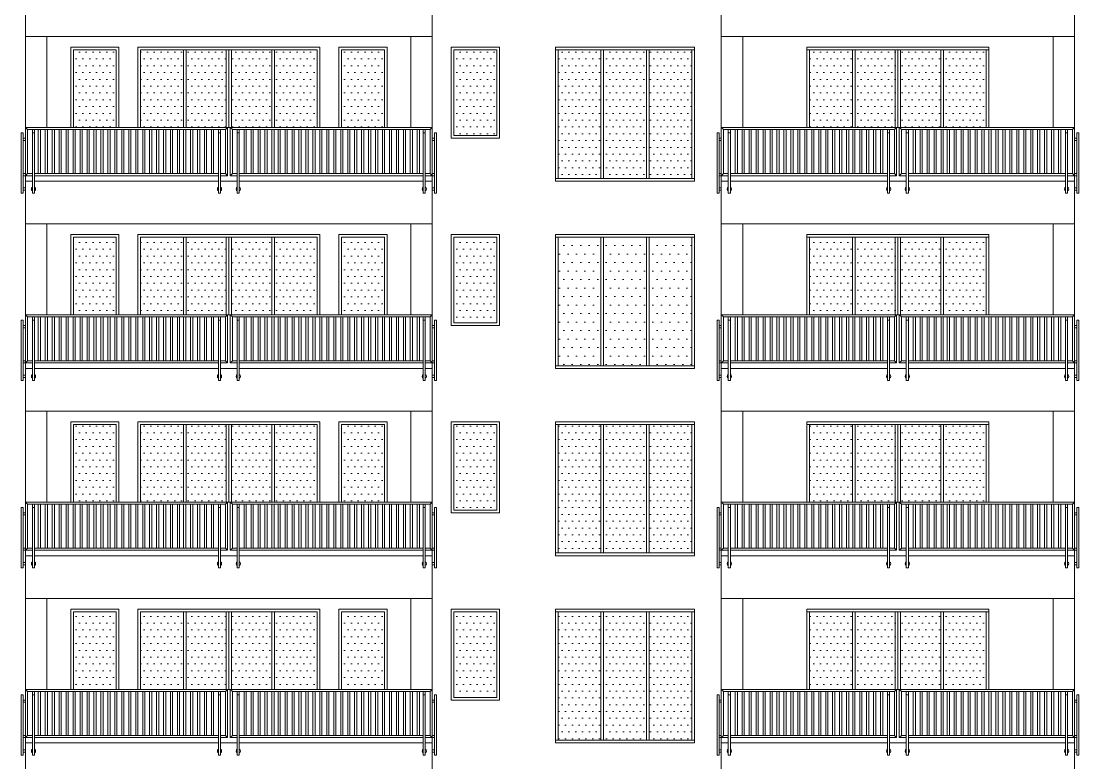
# Model space of a CAD drawing. Header units: millimetres. Extents: x -213 to 151, y -74 to 135.
# Drawn here: x 53.94 to 73.7, y 63.53 to 77.39 of the extents above; entities that cross this region are included whole.
import ezdxf

# ---------------------------------------------------------------- set-up
doc = ezdxf.new("R2010")
doc.units = ezdxf.units.MM
doc.header["$LTSCALE"] = 15
pattern_1 = [(0, (-363.56629, 104.23988), (0.0635, 0.127), [0, -0.127])]

# ---------------------------------------------------------------- blocks, each defined once
blk = doc.blocks.new('handrail')
at = {"linetype": 'Continuous', "lineweight": 13}
for points in [[(280895, -69140), (284170, -69140)], [(280895, -69140), (280895, -70140)], [(280895, -69140), (280935, -69180)], [(284040, -70040), (284170, -70040), (284170, -69140)], [(284130, -69180), (284170, -69140)], [(287495, -69140), (284220, -69140)], [(284260, -69180), (284220, -69140)], [(284350, -70040), (284220, -70040), (284220, -69140)], [(287495, -69140), (287455, -69180)], [(287495, -69140), (287495, -70140)], [(280815, -69240), (280855, -69240)], [(280855, -69340), (280895, -69340)], [(280935, -69180), (284130, -69180)], [(280935, -69180), (280935, -70000)], [(281025, -69180), (281025, -70140)], [(281025, -70365), (281025, -69240)], [(281025, -69240), (281065, -69240)], [(281065, -69180), (281065, -70140)], [(281065, -70365), (281065, -69240)], [(281155, -69180), (281155, -70000)], [(281195, -69180), (281195, -70000)], [(281285, -69180), (281285, -70000)], [(281325, -69180), (281325, -70000)], [(281415, -69180), (281415, -70000)], [(281455, -69180), (281455, -70000)], [(281545, -69180), (281545, -70000)], [(281585, -69180), (281585, -70000)], [(281675, -69180), (281675, -70000)], [(281715, -69180), (281715, -70000)], [(281805, -69180), (281805, -70000)], [(281845, -69180), (281845, -70000)], [(281935, -69180), (281935, -70000)], [(281975, -69180), (281975, -70000)], [(282065, -69180), (282065, -70000)], [(282105, -69180), (282105, -70000)], [(282195, -69180), (282195, -70000)], [(282235, -69180), (282235, -70000)], [(282325, -69180), (282325, -70000)], [(282365, -69180), (282365, -70000)], [(282455, -69180), (282455, -70000)], [(282495, -69180), (282495, -70000)], [(282585, -69180), (282585, -70000)], [(282625, -69180), (282625, -70000)], [(282715, -69180), (282715, -70000)], [(282755, -69180), (282755, -70000)], [(282845, -69180), (282845, -70000)], [(282885, -69180), (282885, -70000)], [(282975, -69180), (282975, -70000)], [(283015, -69180), (283015, -70000)], [(283105, -69180), (283105, -70000)], [(283145, -69180), (283145, -70000)], [(283235, -69180), (283235, -70000)], [(283275, -69180), (283275, -70000)], [(283350, -69180), (283350, -70000)], [(283390, -69180), (283390, -70000)], [(283480, -69180), (283480, -70000)], [(283520, -69180), (283520, -70000)], [(283610, -69180), (283610, -70000)], [(283650, -69180), (283650, -70000)], [(283740, -69180), (283740, -70000)], [(283780, -69180), (283780, -70000)], [(283870, -69180), (283870, -70000)], [(283910, -69180), (283910, -70000)], [(284000, -69180), (284000, -70140)], [(284000, -70365), (284000, -69240)], [(284040, -69240), (284000, -69240)], [(284040, -69180), (284040, -70140)], [(284040, -70365), (284040, -69240)], [(284130, -69180), (284130, -70000)], [(287455, -69180), (284260, -69180)], [(284260, -69180), (284260, -70000)], [(284350, -69180), (284350, -70140)], [(284350, -70365), (284350, -69240)], [(284350, -69240), (284390, -69240)], [(284390, -69180), (284390, -70140)], [(284390, -70365), (284390, -69240)], [(284480, -69180), (284480, -70000)], [(284520, -69180), (284520, -70000)], [(284610, -69180), (284610, -70000)], [(284650, -69180), (284650, -70000)], [(284740, -69180), (284740, -70000)], [(284780, -69180), (284780, -70000)], [(284870, -69180), (284870, -70000)], [(284910, -69180), (284910, -70000)], [(285000, -69180), (285000, -70000)], [(285040, -69180), (285040, -70000)], [(285115, -69180), (285115, -70000)], [(285155, -69180), (285155, -70000)], [(285245, -69180), (285245, -70000)], [(285285, -69180), (285285, -70000)], [(285375, -69180), (285375, -70000)], [(285415, -69180), (285415, -70000)], [(285505, -69180), (285505, -70000)], [(285545, -69180), (285545, -70000)], [(285635, -69180), (285635, -70000)], [(285675, -69180), (285675, -70000)], [(285765, -69180), (285765, -70000)], [(285805, -69180), (285805, -70000)], [(285895, -69180), (285895, -70000)], [(285935, -69180), (285935, -70000)], [(286025, -69180), (286025, -70000)], [(286065, -69180), (286065, -70000)], [(286155, -69180), (286155, -70000)], [(286195, -69180), (286195, -70000)], [(286285, -69180), (286285, -70000)], [(286325, -69180), (286325, -70000)], [(286415, -69180), (286415, -70000)], [(286455, -69180), (286455, -70000)], [(286545, -69180), (286545, -70000)], [(286585, -69180), (286585, -70000)], [(286675, -69180), (286675, -70000)], [(286715, -69180), (286715, -70000)], [(286805, -69180), (286805, -70000)], [(286845, -69180), (286845, -70000)], [(286935, -69180), (286935, -70000)], [(286975, -69180), (286975, -70000)], [(287065, -69180), (287065, -70000)], [(287105, -69180), (287105, -70000)], [(287195, -69180), (287195, -70000)], [(287235, -69180), (287235, -70000)], [(287325, -69180), (287325, -70140)], [(287325, -70365), (287325, -69240)], [(287365, -69240), (287325, -69240)], [(287365, -69180), (287365, -70140)], [(287365, -70365), (287365, -69240)], [(287455, -69180), (287455, -70000)], [(287535, -69340), (287495, -69340)], [(287575, -69240), (287535, -69240)], [(280855, -69380), (280895, -69380)], [(287535, -69380), (287495, -69380)], [(280895, -70000), (280855, -70000)], [(280895, -70040), (280855, -70040)], [(280895, -70040), (280935, -70000)], [(280895, -70040), (281025, -70040)], [(281025, -70140), (280895, -70140)], [(280935, -70000), (281025, -70000)], [(281065, -70000), (284000, -70000)], [(281065, -70040), (284000, -70040)], [(284000, -70140), (281065, -70140)], [(284040, -70000), (284130, -70000)], [(284350, -70140), (284040, -70140)], [(284170, -70040), (284130, -70000)], [(284220, -70040), (284260, -70000)], [(284350, -70000), (284260, -70000)], [(287325, -70000), (284390, -70000)], [(287325, -70040), (284390, -70040)], [(284390, -70140), (287325, -70140)], [(287455, -70000), (287365, -70000)], [(287495, -70040), (287365, -70040)], [(287365, -70140), (287495, -70140)], [(287495, -70040), (287455, -70000)], [(287495, -70000), (287535, -70000)], [(287495, -70040), (287535, -70040)], [(280895, -70270), (280855, -70270)], [(280895, -70310), (280855, -70310)], [(287495, -70270), (287535, -70270)], [(287495, -70310), (287535, -70310)], [(280815, -70365), (280855, -70365)], [(281025, -70365), (281065, -70365)], [(284040, -70365), (284000, -70365)], [(284350, -70365), (284390, -70365)], [(287365, -70365), (287325, -70365)], [(287575, -70365), (287535, -70365)]]:
    blk.add_lwpolyline(points, dxfattribs=at)
for points in [[(280815, -69240), (280855, -69240), (280855, -70365), (280815, -70365)], [(287575, -69240), (287535, -69240), (287535, -70365), (287575, -70365)]]:
    blk.add_lwpolyline(points, close=True, dxfattribs=at)
for centre, start, end in [((281045, -70290), 120, 240), ((281045, -70290), 300, 60), ((284020, -70290), 120, 240), ((284020, -70290), 300, 60), ((284370, -70290), 120, 240), ((284370, -70290), 300, 60), ((287345, -70290), 120, 240), ((287345, -70290), 300, 60)]:
    blk.add_arc(centre, 40, start, end, dxfattribs=at)
blk = doc.blocks.new('handraill')
at = {"linetype": 'Continuous', "lineweight": 13}
blk.add_line((300365, -70140), (300495, -70140), dxfattribs=at)
for points in [[(292895, -69140), (296670, -69140)], [(292895, -69140), (292895, -70140)], [(292895, -69140), (292935, -69180)], [(296540, -70040), (296670, -70040), (296670, -69140)], [(296630, -69180), (296670, -69140)], [(300495, -69140), (296720, -69140)], [(296760, -69180), (296720, -69140)], [(296850, -70040), (296720, -70040), (296720, -69140)], [(300495, -69140), (300455, -69180)], [(300495, -69140), (300495, -70140)], [(292815, -69240), (292855, -69240)], [(292855, -69340), (292895, -69340)], [(292935, -69180), (296630, -69180)], [(292935, -69180), (292935, -70000)], [(293025, -69180), (293025, -70140)], [(293025, -70365), (293025, -69240)], [(293025, -69240), (293065, -69240)], [(293065, -69180), (293065, -70140)], [(293065, -70365), (293065, -69240)], [(293135, -69180), (293135, -70000)], [(293175, -69180), (293175, -70000)], [(293265, -69180), (293265, -70000)], [(293305, -69180), (293305, -70000)], [(293395, -69180), (293395, -70000)], [(293435, -69180), (293435, -70000)], [(293525, -69180), (293525, -70000)], [(293565, -69180), (293565, -70000)], [(293655, -69180), (293655, -70000)], [(293695, -69180), (293695, -70000)], [(293785, -69180), (293785, -70000)], [(293825, -69180), (293825, -70000)], [(293915, -69180), (293915, -70000)], [(293955, -69180), (293955, -70000)], [(294045, -69180), (294045, -70000)], [(294085, -69180), (294085, -70000)], [(294175, -69180), (294175, -70000)], [(294215, -69180), (294215, -70000)], [(294305, -69180), (294305, -70000)], [(294345, -69180), (294345, -70000)], [(294435, -69180), (294435, -70000)], [(294475, -69180), (294475, -70000)], [(294565, -69180), (294565, -70000)], [(294605, -69180), (294605, -70000)], [(294695, -69180), (294695, -70000)], [(294735, -69180), (294735, -70000)], [(294825, -69180), (294825, -70000)], [(294865, -69180), (294865, -70000)], [(294955, -69180), (294955, -70000)], [(294995, -69180), (294995, -70000)], [(295085, -69180), (295085, -70000)], [(295125, -69180), (295125, -70000)], [(295215, -69180), (295215, -70000)], [(295255, -69180), (295255, -70000)], [(295345, -69180), (295345, -70000)], [(295385, -69180), (295385, -70000)], [(295475, -69180), (295475, -70000)], [(295515, -69180), (295515, -70000)], [(295605, -69180), (295605, -70000)], [(295645, -69180), (295645, -70000)], [(295735, -69180), (295735, -70000)], [(295775, -69180), (295775, -70000)], [(295850, -69180), (295850, -70000)], [(295890, -69180), (295890, -70000)], [(295980, -69180), (295980, -70000)], [(296020, -69180), (296020, -70000)], [(296110, -69180), (296110, -70000)], [(296150, -69180), (296150, -70000)], [(296240, -69180), (296240, -70000)], [(296280, -69180), (296280, -70000)], [(296370, -69180), (296370, -70000)], [(296410, -69180), (296410, -70000)], [(296500, -69180), (296500, -70140)], [(296500, -70365), (296500, -69240)], [(296540, -69240), (296500, -69240)], [(296540, -69180), (296540, -70140)], [(296540, -70365), (296540, -69240)], [(296630, -69180), (296630, -70000)], [(300455, -69180), (296760, -69180)], [(296760, -69180), (296760, -70000)], [(296850, -69180), (296850, -70140)], [(296850, -70365), (296850, -69240)], [(296850, -69240), (296890, -69240)], [(296890, -69180), (296890, -70140)], [(296890, -70365), (296890, -69240)], [(296980, -69180), (296980, -70000)], [(297020, -69180), (297020, -70000)], [(297110, -69180), (297110, -70000)], [(297150, -69180), (297150, -70000)], [(297240, -69180), (297240, -70000)], [(297280, -69180), (297280, -70000)], [(297370, -69180), (297370, -70000)], [(297410, -69180), (297410, -70000)], [(297500, -69180), (297500, -70000)], [(297540, -69180), (297540, -70000)], [(297615, -69180), (297615, -70000)], [(297655, -69180), (297655, -70000)], [(297745, -69180), (297745, -70000)], [(297785, -69180), (297785, -70000)], [(297875, -69180), (297875, -70000)], [(297915, -69180), (297915, -70000)], [(298005, -69180), (298005, -70000)], [(298045, -69180), (298045, -70000)], [(298135, -69180), (298135, -70000)], [(298175, -69180), (298175, -70000)], [(298265, -69180), (298265, -70000)], [(298305, -69180), (298305, -70000)], [(298395, -69180), (298395, -70000)], [(298435, -69180), (298435, -70000)], [(298525, -69180), (298525, -70000)], [(298565, -69180), (298565, -70000)], [(298655, -69180), (298655, -70000)], [(298695, -69180), (298695, -70000)], [(298785, -69180), (298785, -70000)], [(298825, -69180), (298825, -70000)], [(298915, -69180), (298915, -70000)], [(298955, -69180), (298955, -70000)], [(299045, -69180), (299045, -70000)], [(299085, -69180), (299085, -70000)], [(299175, -69180), (299175, -70000)], [(299215, -69180), (299215, -70000)], [(299305, -69180), (299305, -70000)], [(299345, -69180), (299345, -70000)], [(299435, -69180), (299435, -70000)], [(299475, -69180), (299475, -70000)], [(299565, -69180), (299565, -70000)], [(299605, -69180), (299605, -70000)], [(299695, -69180), (299695, -70000)], [(299735, -69180), (299735, -70000)], [(299825, -69180), (299825, -70000)], [(299865, -69180), (299865, -70000)], [(299955, -69180), (299955, -70000)], [(299995, -69180), (299995, -70000)], [(300085, -69180), (300085, -70000)], [(300125, -69180), (300125, -70000)], [(300215, -69180), (300215, -70000)], [(300255, -69180), (300255, -70000)], [(300325, -69180), (300325, -70140)], [(300325, -70365), (300325, -69240)], [(300365, -69240), (300325, -69240)], [(300365, -69180), (300365, -70140)], [(300365, -70365), (300365, -69240)], [(300455, -69180), (300455, -70000)], [(300535, -69340), (300495, -69340)], [(300575, -69240), (300535, -69240)], [(292855, -69380), (292895, -69380)], [(300535, -69380), (300495, -69380)], [(292895, -70000), (292855, -70000)], [(292895, -70040), (292855, -70040)], [(292895, -70040), (292935, -70000)], [(292895, -70040), (293025, -70040)], [(293025, -70140), (292895, -70140)], [(300495, -70140), (300495, -70940), (292895, -70940), (292895, -70140)], [(292935, -70000), (293025, -70000)], [(293065, -70000), (296500, -70000)], [(293065, -70040), (296500, -70040)], [(296500, -70140), (293065, -70140)], [(296540, -70000), (296630, -70000)], [(296850, -70140), (296540, -70140)], [(296540, -70140), (296850, -70140)], [(296670, -70040), (296630, -70000)], [(296720, -70040), (296760, -70000)], [(296850, -70000), (296760, -70000)], [(300325, -70000), (296890, -70000)], [(300325, -70040), (296890, -70040)], [(296890, -70140), (300325, -70140)], [(300455, -70000), (300365, -70000)], [(300495, -70040), (300365, -70040)], [(300495, -70040), (300455, -70000)], [(300495, -70000), (300535, -70000)], [(300495, -70040), (300535, -70040)], [(292895, -70270), (292855, -70270)], [(292895, -70310), (292855, -70310)], [(300495, -70270), (300535, -70270)], [(300495, -70310), (300535, -70310)], [(292815, -70365), (292855, -70365)], [(293025, -70365), (293065, -70365)], [(296540, -70365), (296500, -70365)], [(296850, -70365), (296890, -70365)], [(300365, -70365), (300325, -70365)], [(300575, -70365), (300535, -70365)]]:
    blk.add_lwpolyline(points, dxfattribs=at)
for points in [[(292815, -69240), (292855, -69240), (292855, -70365), (292815, -70365)], [(300575, -69240), (300535, -69240), (300535, -70365), (300575, -70365)]]:
    blk.add_lwpolyline(points, close=True, dxfattribs=at)
for centre, start, end in [((293045, -70290), 120, 240), ((293045, -70290), 300, 60), ((296520, -70290), 120, 240), ((296520, -70290), 300, 60), ((296870, -70290), 120, 240), ((296870, -70290), 300, 60), ((300345, -70290), 120, 240), ((300345, -70290), 300, 60)]:
    blk.add_arc(centre, 40, start, end, dxfattribs=at)

msp = doc.modelspace()

# ---------------------------------------------------------------- hatches: boundary and pattern name
at = {"linetype": 'Continuous', "lineweight": 13}
h = msp.add_hatch(dxfattribs=at)
h.set_pattern_fill('DOTS', color=153, scale=0.08)
h.set_pattern_definition(pattern_1)
h.paths.add_polyline_path([(55.711, 76.851), (54.911, 76.851), (54.911, 75.401), (55.711, 75.401)])
h.paths.add_polyline_path([(56.966, 76.851), (56.166, 76.851), (56.166, 75.401), (56.966, 75.401)])
h.paths.add_polyline_path([(57.766, 76.851), (57.016, 76.851), (57.016, 75.401), (57.766, 75.401)])
h.paths.add_polyline_path([(58.616, 76.851), (57.866, 76.851), (57.866, 75.401), (58.616, 75.401)])
h.paths.add_polyline_path([(59.466, 76.851), (58.666, 76.851), (58.666, 75.401), (59.466, 75.401)])
h.paths.add_polyline_path([(60.721, 76.851), (59.921, 76.851), (59.921, 75.401), (60.721, 75.401)])
h = msp.add_hatch(dxfattribs=at)
h.set_pattern_fill('DOTS', color=153, scale=0.08)
h.set_pattern_definition(pattern_1)
h.paths.add_polyline_path([(62.021, 75.251), (62.021, 76.851), (62.821, 76.851), (62.821, 75.251)])
h = msp.add_hatch(dxfattribs=at)
h.set_pattern_fill('DOTS', color=153, scale=0.08)
h.set_pattern_definition(pattern_1)
h.paths.add_polyline_path([(65.666, 76.851), (66.466, 76.851), (66.466, 74.451), (65.666, 74.451)])
h.paths.add_polyline_path([(64.816, 76.851), (65.616, 76.851), (65.616, 74.451), (64.816, 74.451)])
h.paths.add_polyline_path([(63.966, 76.851), (64.766, 76.851), (64.766, 74.451), (63.966, 74.451)])
h = msp.add_hatch(dxfattribs=at)
h.set_pattern_fill('DOTS', color=153, scale=0.08)
h.set_pattern_definition(pattern_1)
h.paths.add_polyline_path([(71.166, 76.851), (71.966, 76.851), (71.966, 75.401), (71.166, 75.401)])
h.paths.add_polyline_path([(70.366, 76.851), (71.116, 76.851), (71.116, 75.401), (70.366, 75.401)])
h.paths.add_polyline_path([(69.516, 76.851), (70.266, 76.851), (70.266, 75.401), (69.516, 75.401)])
h.paths.add_polyline_path([(68.666, 76.851), (69.466, 76.851), (69.466, 75.401), (68.666, 75.401)])
h = msp.add_hatch(dxfattribs=at)
h.set_pattern_fill('DOTS', color=153, scale=0.08)
h.set_pattern_definition(pattern_1)
h.paths.add_polyline_path([(55.711, 73.351), (54.911, 73.351), (54.911, 71.901), (55.711, 71.901)])
h.paths.add_polyline_path([(56.966, 73.351), (56.166, 73.351), (56.166, 71.901), (56.966, 71.901)])
h.paths.add_polyline_path([(57.766, 73.351), (57.016, 73.351), (57.016, 71.901), (57.766, 71.901)])
h.paths.add_polyline_path([(58.616, 73.351), (57.866, 73.351), (57.866, 71.901), (58.616, 71.901)])
h.paths.add_polyline_path([(59.466, 73.351), (58.666, 73.351), (58.666, 71.901), (59.466, 71.901)])
h.paths.add_polyline_path([(60.721, 73.351), (59.921, 73.351), (59.921, 71.901), (60.721, 71.901)])
h = msp.add_hatch(dxfattribs=at)
h.set_pattern_fill('DOTS', color=153, scale=0.08)
h.set_pattern_definition(pattern_1)
h.paths.add_polyline_path([(62.021, 71.751), (62.021, 73.351), (62.821, 73.351), (62.821, 71.751)])
h = msp.add_hatch(dxfattribs=at)
h.set_pattern_fill('DOTS', color=153, scale=0.1)
h.set_pattern_definition([(0, (-277.31944, 100.3405), (0.079375, 0.15875), [0, -0.15875])])
h.paths.add_polyline_path([(65.666, 73.351), (66.466, 73.351), (66.466, 70.951), (65.666, 70.951)])
h.paths.add_polyline_path([(64.816, 73.351), (65.616, 73.351), (65.616, 70.951), (64.816, 70.951)])
h.paths.add_polyline_path([(63.966, 73.351), (64.766, 73.351), (64.766, 70.951), (63.966, 70.951)])
h = msp.add_hatch(dxfattribs=at)
h.set_pattern_fill('DOTS', color=153, scale=0.08)
h.set_pattern_definition(pattern_1)
h.paths.add_polyline_path([(71.166, 73.351), (71.966, 73.351), (71.966, 71.901), (71.166, 71.901)])
h.paths.add_polyline_path([(70.366, 73.351), (71.116, 73.351), (71.116, 71.901), (70.366, 71.901)])
h.paths.add_polyline_path([(69.516, 73.351), (70.266, 73.351), (70.266, 71.901), (69.516, 71.901)])
h.paths.add_polyline_path([(68.666, 73.351), (69.466, 73.351), (69.466, 71.901), (68.666, 71.901)])
h = msp.add_hatch(dxfattribs=at)
h.set_pattern_fill('DOTS', color=153, scale=0.08)
h.set_pattern_definition(pattern_1)
h.paths.add_polyline_path([(55.711, 69.851), (54.911, 69.851), (54.911, 68.401), (55.711, 68.401)])
h.paths.add_polyline_path([(56.966, 69.851), (56.166, 69.851), (56.166, 68.401), (56.966, 68.401)])
h.paths.add_polyline_path([(57.766, 69.851), (57.016, 69.851), (57.016, 68.401), (57.766, 68.401)])
h.paths.add_polyline_path([(58.616, 69.851), (57.866, 69.851), (57.866, 68.401), (58.616, 68.401)])
h.paths.add_polyline_path([(59.466, 69.851), (58.666, 69.851), (58.666, 68.401), (59.466, 68.401)])
h.paths.add_polyline_path([(60.721, 69.851), (59.921, 69.851), (59.921, 68.401), (60.721, 68.401)])
h = msp.add_hatch(dxfattribs=at)
h.set_pattern_fill('DOTS', color=153, scale=0.08)
h.set_pattern_definition(pattern_1)
h.paths.add_polyline_path([(62.021, 68.251), (62.021, 69.851), (62.821, 69.851), (62.821, 68.251)])
h = msp.add_hatch(dxfattribs=at)
h.set_pattern_fill('DOTS', color=153, scale=0.08)
h.set_pattern_definition(pattern_1)
h.paths.add_polyline_path([(65.666, 69.851), (66.466, 69.851), (66.466, 67.451), (65.666, 67.451)])
h.paths.add_polyline_path([(64.816, 69.851), (65.616, 69.851), (65.616, 67.451), (64.816, 67.451)])
h.paths.add_polyline_path([(63.966, 69.851), (64.766, 69.851), (64.766, 67.451), (63.966, 67.451)])
h = msp.add_hatch(dxfattribs=at)
h.set_pattern_fill('DOTS', color=153, scale=0.08)
h.set_pattern_definition(pattern_1)
h.paths.add_polyline_path([(71.166, 69.851), (71.966, 69.851), (71.966, 68.401), (71.166, 68.401)])
h.paths.add_polyline_path([(70.366, 69.851), (71.116, 69.851), (71.116, 68.401), (70.366, 68.401)])
h.paths.add_polyline_path([(69.516, 69.851), (70.266, 69.851), (70.266, 68.401), (69.516, 68.401)])
h.paths.add_polyline_path([(68.666, 69.851), (69.466, 69.851), (69.466, 68.401), (68.666, 68.401)])
h = msp.add_hatch(dxfattribs=at)
h.set_pattern_fill('DOTS', color=153, scale=0.08)
h.set_pattern_definition(pattern_1)
h.paths.add_polyline_path([(55.711, 66.351), (54.911, 66.351), (54.911, 64.901), (55.711, 64.901)])
h.paths.add_polyline_path([(56.966, 66.351), (56.166, 66.351), (56.166, 64.901), (56.966, 64.901)])
h.paths.add_polyline_path([(57.766, 66.351), (57.016, 66.351), (57.016, 64.901), (57.766, 64.901)])
h.paths.add_polyline_path([(58.616, 66.351), (57.866, 66.351), (57.866, 64.901), (58.616, 64.901)])
h.paths.add_polyline_path([(59.466, 66.351), (58.666, 66.351), (58.666, 64.901), (59.466, 64.901)])
h.paths.add_polyline_path([(60.721, 66.351), (59.921, 66.351), (59.921, 64.901), (60.721, 64.901)])
h = msp.add_hatch(dxfattribs=at)
h.set_pattern_fill('DOTS', color=153, scale=0.08)
h.set_pattern_definition(pattern_1)
h.paths.add_polyline_path([(62.021, 64.751), (62.021, 66.351), (62.821, 66.351), (62.821, 64.751)])
h = msp.add_hatch(dxfattribs=at)
h.set_pattern_fill('DOTS', color=153, scale=0.08)
h.set_pattern_definition(pattern_1)
h.paths.add_polyline_path([(65.666, 66.351), (66.466, 66.351), (66.466, 63.951), (65.666, 63.951)])
h.paths.add_polyline_path([(64.816, 66.351), (65.616, 66.351), (65.616, 63.951), (64.816, 63.951)])
h.paths.add_polyline_path([(63.966, 66.351), (64.766, 66.351), (64.766, 63.951), (63.966, 63.951)])
h = msp.add_hatch(dxfattribs=at)
h.set_pattern_fill('DOTS', color=153, scale=0.08)
h.set_pattern_definition(pattern_1)
h.paths.add_polyline_path([(71.166, 66.351), (71.966, 66.351), (71.966, 64.901), (71.166, 64.901)])
h.paths.add_polyline_path([(70.366, 66.351), (71.116, 66.351), (71.116, 64.901), (70.366, 64.901)])
h.paths.add_polyline_path([(69.516, 66.351), (70.266, 66.351), (70.266, 64.901), (69.516, 64.901)])
h.paths.add_polyline_path([(68.666, 66.351), (69.466, 66.351), (69.466, 64.901), (68.666, 64.901)])

# ---------------------------------------------------------------- linework, layer by layer
for p, q in [((54.016, 64.901), (54.016, 98.101)), ((61.616, 64.901), (61.616, 98.101)), ((67.016, 64.901), (67.016, 98.101)), ((73.616, 74.401), (73.616, 77.901)), ((54.416, 75.401), (54.416, 77.101)), ((61.216, 75.401), (61.216, 77.101)), ((67.416, 75.401), (67.416, 77.101)), ((73.216, 75.401), (73.216, 77.101)), ((66.516, 74.401), (66.516, 76.901)), ((63.916, 76.851), (66.516, 76.851)), ((63.966, 74.451), (63.966, 76.851)), ((64.766, 74.451), (64.766, 76.851)), ((64.816, 74.451), (64.816, 76.851)), ((65.616, 74.451), (65.616, 76.851)), ((65.666, 74.451), (65.666, 76.851)), ((66.466, 76.851), (66.466, 74.451)), ((66.516, 74.451), (63.916, 74.451)), ((63.916, 74.401), (66.516, 74.401)), ((73.616, 70.901), (73.616, 74.401)), ((54.416, 71.901), (54.416, 73.601)), ((61.216, 71.901), (61.216, 73.601)), ((67.416, 71.901), (67.416, 73.601)), ((73.216, 71.901), (73.216, 73.601)), ((63.916, 73.351), (66.516, 73.351)), ((63.966, 70.951), (63.966, 73.351)), ((64.766, 70.951), (64.766, 73.351)), ((64.816, 70.951), (64.816, 73.351)), ((65.616, 70.951), (65.616, 73.351)), ((65.666, 70.951), (65.666, 73.351)), ((66.466, 73.351), (66.466, 70.951)), ((66.516, 70.901), (66.516, 73.401)), ((66.516, 70.951), (63.916, 70.951)), ((63.916, 70.901), (66.516, 70.901)), ((73.616, 67.401), (73.616, 70.901)), ((54.416, 68.401), (54.416, 70.101)), ((61.216, 68.401), (61.216, 70.101)), ((67.416, 68.401), (67.416, 70.101)), ((73.216, 68.401), (73.216, 70.101)), ((63.916, 69.851), (66.516, 69.851)), ((63.966, 67.451), (63.966, 69.851)), ((64.766, 67.451), (64.766, 69.851)), ((64.816, 67.451), (64.816, 69.851)), ((65.616, 67.451), (65.616, 69.851)), ((65.666, 67.451), (65.666, 69.851)), ((66.466, 69.851), (66.466, 67.451)), ((66.516, 67.401), (66.516, 69.901)), ((66.516, 67.451), (63.916, 67.451)), ((63.916, 67.401), (66.516, 67.401)), ((73.616, 63.901), (73.616, 67.401)), ((54.416, 64.901), (54.416, 66.601)), ((61.216, 64.901), (61.216, 66.601)), ((67.416, 64.901), (67.416, 66.601)), ((73.216, 64.901), (73.216, 66.601)), ((66.516, 63.901), (66.516, 66.401)), ((63.916, 66.351), (66.516, 66.351)), ((63.966, 63.951), (63.966, 66.351)), ((64.766, 63.951), (64.766, 66.351)), ((64.816, 63.951), (64.816, 66.351)), ((65.616, 63.951), (65.616, 66.351)), ((65.666, 63.951), (65.666, 66.351)), ((66.466, 66.351), (66.466, 63.951)), ((66.516, 63.951), (63.916, 63.951)), ((63.916, 63.901), (66.516, 63.901)), ((73.616, 63.601), (73.616, 63.901)), ((73.616, 60.401), (73.616, 63.68))]:
    msp.add_line(p, q, dxfattribs=at)
at = {"linetype": 'Continuous', "lineweight": 9}
for p, q in [((68.616, 76.901), (68.616, 75.401)), ((68.666, 76.851), (68.666, 75.401)), ((69.466, 76.851), (69.466, 75.401)), ((69.516, 76.851), (69.516, 75.401)), ((70.266, 76.851), (70.266, 75.401)), ((70.316, 76.851), (70.316, 75.401)), ((70.366, 76.851), (70.366, 75.401)), ((71.116, 76.851), (71.116, 75.401)), ((71.166, 76.851), (71.166, 75.401)), ((71.966, 76.851), (71.966, 75.401)), ((68.616, 73.401), (68.616, 71.901)), ((68.666, 73.351), (68.666, 71.901)), ((69.466, 73.351), (69.466, 71.901)), ((69.516, 73.351), (69.516, 71.901)), ((70.266, 73.351), (70.266, 71.901)), ((70.316, 73.351), (70.316, 71.901)), ((70.366, 73.351), (70.366, 71.901)), ((71.116, 73.351), (71.116, 71.901)), ((71.166, 73.351), (71.166, 71.901)), ((71.966, 73.351), (71.966, 71.901)), ((68.616, 69.901), (68.616, 68.401)), ((68.666, 69.851), (68.666, 68.401)), ((69.466, 69.851), (69.466, 68.401)), ((69.516, 69.851), (69.516, 68.401)), ((70.266, 69.851), (70.266, 68.401)), ((70.316, 69.851), (70.316, 68.401)), ((70.366, 69.851), (70.366, 68.401)), ((71.116, 69.851), (71.116, 68.401)), ((71.166, 69.851), (71.166, 68.401)), ((71.966, 69.851), (71.966, 68.401)), ((68.616, 66.401), (68.616, 64.901)), ((68.666, 66.351), (68.666, 64.901)), ((69.466, 66.351), (69.466, 64.901)), ((69.516, 66.351), (69.516, 64.901)), ((70.266, 66.351), (70.266, 64.901)), ((70.316, 66.351), (70.316, 64.901)), ((70.366, 66.351), (70.366, 64.901)), ((71.116, 66.351), (71.116, 64.901)), ((71.166, 66.351), (71.166, 64.901)), ((71.966, 66.351), (71.966, 64.901))]:
    msp.add_line(p, q, dxfattribs=at)
at = {"linetype": 'Continuous', "lineweight": 5}
for p, q in [((54.911, 76.851), (55.711, 76.851)), ((54.911, 75.401), (54.911, 76.851)), ((55.711, 76.851), (55.711, 75.401)), ((56.166, 76.851), (59.466, 76.851)), ((56.166, 75.401), (56.166, 76.851)), ((56.966, 76.851), (56.966, 75.401)), ((57.016, 76.851), (57.016, 75.401)), ((57.766, 76.851), (57.766, 75.401)), ((57.816, 76.851), (57.816, 75.401)), ((57.866, 76.851), (57.866, 75.401)), ((58.616, 76.851), (58.616, 75.401)), ((58.666, 76.851), (58.666, 75.401)), ((59.466, 76.851), (59.466, 75.401)), ((59.921, 76.851), (60.721, 76.851)), ((59.921, 75.401), (59.921, 76.851)), ((60.721, 76.851), (60.721, 75.401)), ((54.911, 73.351), (55.711, 73.351)), ((54.911, 71.901), (54.911, 73.351)), ((55.711, 73.351), (55.711, 71.901)), ((56.166, 73.351), (59.466, 73.351)), ((56.166, 71.901), (56.166, 73.351)), ((56.966, 73.351), (56.966, 71.901)), ((57.016, 73.351), (57.016, 71.901)), ((57.766, 73.351), (57.766, 71.901)), ((57.816, 73.351), (57.816, 71.901)), ((57.866, 73.351), (57.866, 71.901)), ((58.616, 73.351), (58.616, 71.901)), ((58.666, 73.351), (58.666, 71.901)), ((59.466, 73.351), (59.466, 71.901)), ((59.921, 73.351), (60.721, 73.351)), ((59.921, 71.901), (59.921, 73.351)), ((60.721, 73.351), (60.721, 71.901)), ((54.911, 69.851), (55.711, 69.851)), ((54.911, 68.401), (54.911, 69.851)), ((55.711, 69.851), (55.711, 68.401)), ((56.166, 69.851), (59.466, 69.851)), ((56.166, 68.401), (56.166, 69.851)), ((56.966, 69.851), (56.966, 68.401)), ((57.016, 69.851), (57.016, 68.401)), ((57.766, 69.851), (57.766, 68.401)), ((57.816, 69.851), (57.816, 68.401)), ((57.866, 69.851), (57.866, 68.401)), ((58.616, 69.851), (58.616, 68.401)), ((58.666, 69.851), (58.666, 68.401)), ((59.466, 69.851), (59.466, 68.401)), ((59.921, 69.851), (60.721, 69.851)), ((59.921, 68.401), (59.921, 69.851)), ((60.721, 69.851), (60.721, 68.401)), ((54.911, 66.351), (55.711, 66.351)), ((54.911, 64.901), (54.911, 66.351)), ((55.711, 66.351), (55.711, 64.901)), ((56.166, 66.351), (59.466, 66.351)), ((56.166, 64.901), (56.166, 66.351)), ((56.966, 66.351), (56.966, 64.901)), ((57.016, 66.351), (57.016, 64.901)), ((57.766, 66.351), (57.766, 64.901)), ((57.816, 66.351), (57.816, 64.901)), ((57.866, 66.351), (57.866, 64.901)), ((58.616, 66.351), (58.616, 64.901)), ((58.666, 66.351), (58.666, 64.901)), ((59.466, 66.351), (59.466, 64.901)), ((59.921, 66.351), (60.721, 66.351)), ((59.921, 64.901), (59.921, 66.351)), ((60.721, 66.351), (60.721, 64.901))]:
    msp.add_line(p, q, dxfattribs=at)
at = {"linetype": 'Continuous', "lineweight": 13}
for points in [[(67.016, 77.901), (67.016, 77.101), (73.616, 77.101), (73.616, 77.901)], [(67.016, 74.401), (67.016, 73.601), (73.616, 73.601), (73.616, 74.401)], [(67.016, 70.901), (67.016, 70.101), (73.616, 70.101), (73.616, 70.901)], [(67.016, 67.401), (67.016, 66.601), (73.616, 66.601), (73.616, 67.401)], [(67.016, 63.901), (67.016, 63.101), (73.616, 63.101), (73.616, 63.901)]]:
    msp.add_lwpolyline(points, dxfattribs=at)
at = {"linetype": 'Continuous', "lineweight": 5}
for points in [[(54.861, 76.901), (55.761, 76.901), (55.761, 75.401), (54.861, 75.401)], [(56.116, 76.901), (59.516, 76.901), (59.516, 75.401), (56.116, 75.401)], [(59.871, 76.901), (60.771, 76.901), (60.771, 75.401), (59.871, 75.401)], [(54.861, 73.401), (55.761, 73.401), (55.761, 71.901), (54.861, 71.901)], [(56.116, 73.401), (59.516, 73.401), (59.516, 71.901), (56.116, 71.901)], [(59.871, 73.401), (60.771, 73.401), (60.771, 71.901), (59.871, 71.901)], [(54.861, 69.901), (55.761, 69.901), (55.761, 68.401), (54.861, 68.401)], [(56.116, 69.901), (59.516, 69.901), (59.516, 68.401), (56.116, 68.401)], [(59.871, 69.901), (60.771, 69.901), (60.771, 68.401), (59.871, 68.401)], [(54.861, 66.401), (55.761, 66.401), (55.761, 64.901), (54.861, 64.901)], [(56.116, 66.401), (59.516, 66.401), (59.516, 64.901), (56.116, 64.901)], [(59.871, 66.401), (60.771, 66.401), (60.771, 64.901), (59.871, 64.901)]]:
    msp.add_lwpolyline(points, close=True, dxfattribs=at)
at = {"linetype": 'Continuous', "lineweight": 13}
for points in [[(62.871, 75.201), (61.971, 75.201), (61.971, 76.901), (62.871, 76.901)], [(66.516, 74.401), (63.916, 74.401), (63.916, 76.901), (66.516, 76.901)], [(62.821, 75.251), (62.021, 75.251), (62.021, 76.851), (62.821, 76.851)], [(62.871, 71.701), (61.971, 71.701), (61.971, 73.401), (62.871, 73.401)], [(62.821, 71.751), (62.021, 71.751), (62.021, 73.351), (62.821, 73.351)], [(66.516, 70.901), (63.916, 70.901), (63.916, 73.401), (66.516, 73.401)], [(62.871, 68.201), (61.971, 68.201), (61.971, 69.901), (62.871, 69.901)], [(62.821, 68.251), (62.021, 68.251), (62.021, 69.851), (62.821, 69.851)], [(66.516, 67.401), (63.916, 67.401), (63.916, 69.901), (66.516, 69.901)], [(62.871, 64.701), (61.971, 64.701), (61.971, 66.401), (62.871, 66.401)], [(66.516, 63.901), (63.916, 63.901), (63.916, 66.401), (66.516, 66.401)], [(62.821, 64.751), (62.021, 64.751), (62.021, 66.351), (62.821, 66.351)]]:
    msp.add_lwpolyline(points, close=True, dxfattribs=at)
at = {"linetype": 'Continuous', "lineweight": 9}
for points in [[(72.016, 75.401), (68.616, 75.401), (68.616, 76.901), (72.016, 76.901)], [(72.016, 71.901), (68.616, 71.901), (68.616, 73.401), (72.016, 73.401)], [(72.016, 68.401), (68.616, 68.401), (68.616, 69.901), (72.016, 69.901)], [(72.016, 64.901), (68.616, 64.901), (68.616, 66.401), (72.016, 66.401)]]:
    msp.add_lwpolyline(points, close=True, dxfattribs=at)
for points in [[(72.016, 76.851), (68.616, 76.851)], [(72.016, 73.351), (68.616, 73.351)], [(72.016, 69.851), (68.616, 69.851)], [(72.016, 66.351), (68.616, 66.351)]]:
    msp.add_lwpolyline(points, dxfattribs=at)

# ---------------------------------------------------------------- block references
at = {"linetype": 'Continuous', "lineweight": 13, "xscale": 0.001, "yscale": 0.001, "zscale": 0.001}
for name, p in [('handraill', (-238.879, 148.041)), ('handraill', (-238.879, 144.541)), ('handrail', (-213.879, 144.541)), ('handraill', (-238.879, 141.041)), ('handrail', (-213.879, 141.041)), ('handraill', (-238.879, 137.541)), ('handrail', (-213.879, 137.541)), ('handraill', (-238.879, 134.041)), ('handrail', (-213.879, 134.041))]:
    msp.add_blockref(name, p, dxfattribs=at)

doc.saveas('drawing.dxf')
